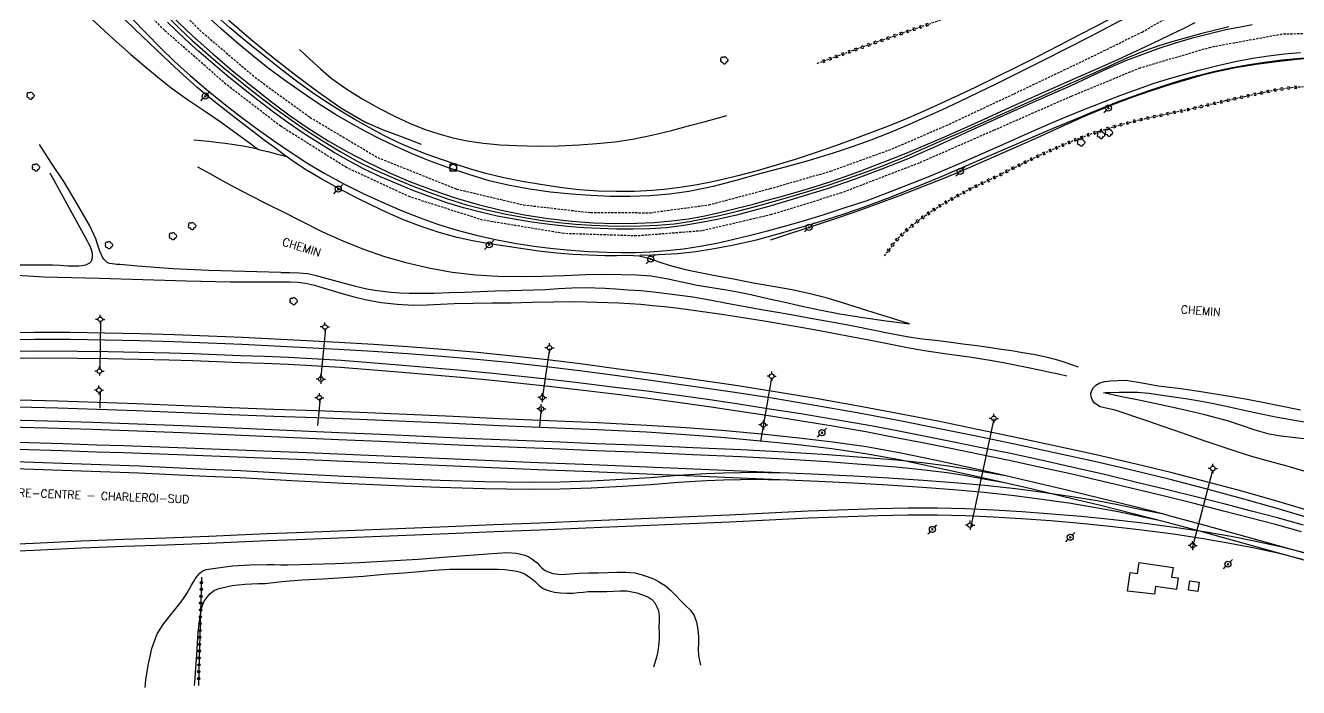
# Model space of a CAD drawing. Header units: millimetres. Extents: x 132999 to 134001, y 129000 to 130000.
# Drawn here: x 133142.1 to 133420.5, y 129295.1 to 129439.9 of the extents above; entities that cross this region are included whole.
import ezdxf

# ---------------------------------------------------------------- set-up
doc = ezdxf.new("R2010")
doc.units = ezdxf.units.MM
doc.linetypes.add('DASHED', pattern=[0.75, 0.5, -0.25])
doc.layers.get('0').update_dxf_attribs({"linetype": 'CONTINUOUS'})
for name, color, linetype in [('W0001', 6, 'DASHED'), ('W0008', 7, 'CONTINUOUS'), ('W0010', 4, 'CONTINUOUS'), ('W0071', 7, 'CONTINUOUS'), ('W0104', 1, 'CONTINUOUS'), ('W0211', 2, 'CONTINUOUS'), ('W0214', 2, 'CONTINUOUS'), ('W0220', 5, 'DASHED'), ('W0300', 7, 'CONTINUOUS'), ('W0323', 7, 'CONTINUOUS'), ('W0420', 7, 'CONTINUOUS'), ('W0473', 7, 'CONTINUOUS'), ('W0610', 7, 'CONTINUOUS'), ('W0611', 7, 'CONTINUOUS'), ('W0700', 7, 'CONTINUOUS'), ('W0989', 7, 'CONTINUOUS')]:
    doc.layers.add(name, color=color, linetype=linetype)
doc.styles.get("Standard").update_dxf_attribs({"font": 'romans.shx', "width": 0.85})

# ---------------------------------------------------------------- blocks, each defined once
blk = doc.blocks.new('T610')
for p, q in [((-0.500001, 0), (-1.000002, 0)), ((0, 0.500001), (0, 1.000002)), ((0.500001, 0), (1.000002, 0)), ((0, -0.500001), (0, -1.000002))]:
    blk.add_line(p, q)
blk.add_ellipse((0, 0), major_axis=(-0.353554, 0.353554), ratio=1, start_param=3.926990817, end_param=10.2101761242)
blk = doc.blocks.new('T300')
for p, q in [((-0.8, 0.51), (-0.86, 0.34)), ((-0.86, 0.34), (-0.86, 0.17)), ((-0.86, 0.17), (-0.74, 0.06)), ((-0.69, 0.63), (-0.8, 0.51)), ((-0.8, -0.06), (-0.74, 0.06)), ((-0.74, 0.06), (-0.69, 0.11)), ((-0.57, 0.69), (-0.69, 0.63)), ((-0.46, 0.69), (-0.57, 0.69)), ((-0.29, 0.63), (-0.46, 0.69)), ((-0.29, 0.63), (-0.17, 0.74)), ((-0.23, 0.57), (-0.29, 0.63)), ((-0.17, 0.74), (-0.06, 0.8)), ((-0.06, 0.8), (0.06, 0.8)), ((0.06, 0.8), (0.23, 0.74)), ((0.23, 0.74), (0.34, 0.63)), ((0.34, 0.63), (0.4, 0.51)), ((0.46, 0.46), (0.34, 0.46)), ((0.4, 0.51), (0.4, 0.46)), ((0.57, 0.4), (0.46, 0.46)), ((0.57, 0.4), (0.69, 0.29)), ((0.69, 0.29), (0.74, 0.17)), ((0.74, 0.06), (0.69, -0.17)), ((0.74, 0.17), (0.74, 0.06)), ((-0.8, -0.17), (-0.8, -0.06)), ((-0.8, -0.23), (-0.8, -0.17)), ((-0.74, -0.34), (-0.8, -0.23)), ((-0.69, -0.4), (-0.74, -0.34)), ((-0.51, -0.46), (-0.69, -0.4)), ((-0.4, -0.46), (-0.51, -0.46)), ((-0.4, -0.46), (-0.34, -0.46)), ((-0.34, -0.46), (-0.34, -0.4)), ((-0.34, -0.51), (-0.34, -0.46)), ((-0.29, -0.63), (-0.34, -0.51)), ((-0.17, -0.74), (-0.29, -0.63)), ((-0.06, -0.8), (-0.17, -0.74)), ((0.06, -0.8), (-0.06, -0.8)), ((0.17, -0.74), (0.06, -0.8)), ((0.23, -0.69), (0.17, -0.74)), ((0.29, -0.46), (0.23, -0.46)), ((0.29, -0.63), (0.23, -0.69)), ((0.46, -0.4), (0.29, -0.46)), ((0.34, -0.51), (0.29, -0.63)), ((0.34, -0.51), (0.34, -0.46)), ((0.57, -0.34), (0.46, -0.4)), ((0.63, -0.29), (0.57, -0.34)), ((0.69, -0.17), (0.63, -0.29))]:
    blk.add_line(p, q)
blk = doc.blocks.new('T473')
for p, q in [((-0.166667, 0.166667), (0.166667, -0.166667)), ((-0.166667, -0.166667), (0.166667, 0.166667)), ((0.500001, 0.500001), (1.000002, 1.000002)), ((-1.000002, -1.000002), (-0.500001, -0.500001))]:
    blk.add_line(p, q)
blk.add_ellipse((0, 0), major_axis=(0.471405, 0.471405), ratio=1, start_param=5.4977871438, end_param=11.780972451)
blk = doc.blocks.new('T420')
for p, q in [((0.75, 0.75), (-0.75, 0.75)), ((-0.75, 0.75), (-0.75, -0.75)), ((0.75, 0.75), (0.75, -0.75)), ((0.75, -0.75), (-0.75, -0.75))]:
    blk.add_line(p, q)
blk.add_ellipse((0, 0), major_axis=(-0.53, 0.53), ratio=1, start_param=3.926991, end_param=10.210176)
blk = doc.blocks.new('t323o')
at = {"color": 0, "linetype": 'Continuous'}
for radius in [0.25, 0.15]:
    blk.add_circle((0, 0), radius, dxfattribs=at)
blk = doc.blocks.new('t220o')
at = {"color": 0, "linetype": 'Continuous'}
for p, q in [((-0.25, 0.25), (0.25, 0.25)), ((-0.25, -0.25), (0.25, -0.25))]:
    blk.add_line(p, q, dxfattribs=at)

msp = doc.modelspace()

# ---------------------------------------------------------------- linework, layer by layer
at = {"layer": 'W0001'}
for points in [[(133149.44, 129470.88), (133168.9, 129449.9), (133180.83, 129438.32), (133192.31, 129428.54), (133204.34, 129419.78), (133219.14, 129410.99), (133236.37, 129404.1), (133251, 129400.64), (133265.7, 129398.95), (133278.73, 129398.93), (133291.57, 129400.65), (133304.94, 129404.19), (133318.17, 129408.01), (133331.63, 129412.88), (133344.14, 129418.3), (133358.28, 129424.93), (133373.15, 129432), (133386.26, 129438.42), (133399.41, 129445.91), (133412.27, 129455.38), (133421.73, 129465.52)], [(133435.68, 129438.39), (133416.85, 129437.93), (133401.22, 129435.07), (133385.8, 129430.55), (133370.75, 129424.34), (133353.95, 129416.98), (133337.53, 129409.79), (133320.55, 129403.26), (133305.23, 129398.5), (133290.02, 129394.95), (133275.74, 129393.84), (133259.85, 129394.37), (133242.09, 129397.31), (133226.23, 129402.36), (133212.29, 129408.81), (133197.94, 129417.82), (133185.97, 129427.02), (133172.5, 129438.84), (133162.16, 129449.6), (133145.06, 129465.81)]]:
    msp.add_lwpolyline(points, dxfattribs=at)
at = {"layer": 'W0008'}
for points in [[(133174.14, 129441.92), (133178.65, 129437.62), (133183, 129433.73), (133187.43, 129429.94), (133191.96, 129426.27), (133195.95, 129423.15), (133200.01, 129420.12), (133204.17, 129417.26), (133208.31, 129414.66), (133212.56, 129412.21), (133216.88, 129409.94), (133221.56, 129407.71), (133226.33, 129405.67), (133231.17, 129403.82), (133236.09, 129402.16), (133241.08, 129400.69), (133246.12, 129399.45), (133251.24, 129398.44), (133256.41, 129397.66), (133261.6, 129397.09), (133266.33, 129396.74), (133271.09, 129396.57), (133275.84, 129396.61), (133279.6, 129396.79), (133283.37, 129397.12), (133287.1, 129397.6), (133290.64, 129398.25), (133294.16, 129399.05), (133297.66, 129399.91), (133301, 129400.75), (133304.33, 129401.64), (133307.66, 129402.56), (133311.12, 129403.54), (133314.57, 129404.56), (133317.99, 129405.64), (133321.38, 129406.82), (133324.75, 129408.07), (133328.1, 129409.36), (133331.58, 129410.72), (133335.05, 129412.11), (133338.5, 129413.54), (133342.93, 129415.45), (133347.34, 129417.42), (133351.74, 129419.39), (133356.31, 129421.46), (133360.88, 129423.53), (133365.46, 129425.58), (133370.58, 129427.85), (133375.71, 129430.1), (133380.82, 129432.38), (133383.98, 129433.83), (133387.13, 129435.29), (133390.28, 129436.78), (133392.82, 129438), (133395.35, 129439.23), (133397.85, 129440.52)], [(133385.07, 129442.74), (133374.98, 129437.43), (133364.78, 129432.29), (133354.58, 129427.15), (133350.52, 129425.21), (133346.46, 129423.26), (133342.39, 129421.35), (133338.62, 129419.65), (133334.84, 129417.98), (133331.02, 129416.4), (133326.95, 129414.81), (133322.85, 129413.31), (133318.71, 129411.91), (133313.49, 129410.34), (133308.22, 129408.91), (133302.94, 129407.53), (133297.72, 129406.06), (133292.48, 129404.64), (133287.2, 129403.54), (133282.92, 129402.99), (133278.61, 129402.64), (133274.3, 129402.48), (133270.01, 129402.49), (133265.72, 129402.69), (133261.43, 129403.01), (133256.93, 129403.45), (133252.44, 129404.04), (133247.99, 129404.84), (133243.49, 129405.93), (133239.05, 129407.25), (133234.66, 129408.72), (133230.65, 129410.19), (133226.7, 129411.79), (133222.8, 129413.53), (133219.77, 129414.99), (133216.78, 129416.53), (133213.83, 129418.15), (133209.94, 129420.42), (133206.13, 129422.82), (133202.38, 129425.32), (133198.77, 129427.88), (133195.23, 129430.55), (133191.75, 129433.3), (133188.33, 129436.13), (133184.98, 129439.05), (133181.71, 129442.05)], [(133165.43, 129441.32), (133168.5, 129438.18), (133171.58, 129435.05), (133174.73, 129432.01), (133178.15, 129428.93), (133181.65, 129425.95), (133185.22, 129423.04), (133188.86, 129420.17), (133192.57, 129417.39), (133196.34, 129414.7), (133199.98, 129412.22), (133203.68, 129409.84), (133207.45, 129407.58), (133211.75, 129405.23), (133216.15, 129403.03), (133220.62, 129400.99), (133224.51, 129399.32), (133228.46, 129397.77), (133232.45, 129396.37), (133236.55, 129395.11), (133240.69, 129394.01), (133244.87, 129393.06), (133249.05, 129392.27), (133253.26, 129391.62), (133257.48, 129391.1), (133261.4, 129390.71), (133265.33, 129390.43), (133269.27, 129390.27), (133272.4, 129390.23), (133275.53, 129390.26), (133278.66, 129390.39), (133282.33, 129390.66), (133285.99, 129391.05), (133289.63, 129391.58), (133293.33, 129392.29), (133297.01, 129393.15), (133300.68, 129394.05), (133304.38, 129394.98), (133308.06, 129395.95), (133311.73, 129396.98), (133316.58, 129398.47), (133321.39, 129400.05), (133326.2, 129401.63), (133330.52, 129403.29), (133334.83, 129404.94), (133339.12, 129406.64), (133343.27, 129408.36), (133347.4, 129410.13), (133351.52, 129411.91), (133356.46, 129414.11), (133361.38, 129416.34), (133366.33, 129418.5), (133370.21, 129420.12), (133374.1, 129421.71), (133378.02, 129423.24), (133381.62, 129424.63), (133385.24, 129425.97), (133388.89, 129427.22), (133392.26, 129428.27), (133395.65, 129429.24), (133399.06, 129430.15), (133402.85, 129431.1), (133406.65, 129431.96), (133410.48, 129432.7), (133413.94, 129433.23), (133417.42, 129433.66), (133420.9, 129433.99)], [(133410.34, 129439.99), (133407.45, 129439.44), (133404.56, 129438.88), (133400.8, 129437.94), (133397.04, 129437), (133393.32, 129435.94), (133389.74, 129434.76), (133386.19, 129433.48), (133382.68, 129432.11), (133378.65, 129430.38), (133374.68, 129428.54), (133370.7, 129426.7), (133364.84, 129424.1), (133358.98, 129421.5), (133353.12, 129418.88), (133347.08, 129416.1), (133341.04, 129413.3), (133334.94, 129410.65), (133329.16, 129408.36), (133323.33, 129406.2), (133317.45, 129404.18), (133313.37, 129402.88), (133309.27, 129401.64), (133305.15, 129400.46), (133301.36, 129399.41), (133297.56, 129398.42), (133293.73, 129397.54), (133289.93, 129396.76), (133286.1, 129396.1), (133282.26, 129395.62), (133278.64, 129395.39), (133275, 129395.33), (133271.37, 129395.35), (133267.78, 129395.45), (133264.19, 129395.63), (133260.61, 129395.9), (133256.73, 129396.32), (133252.86, 129396.84), (133249.01, 129397.48), (133245.29, 129398.2), (133241.6, 129399.01), (133237.94, 129399.96), (133234.27, 129401.1), (133230.65, 129402.37), (133227.06, 129403.73), (133223.4, 129405.21), (133219.78, 129406.78), (133216.22, 129408.47), (133212.82, 129410.27), (133209.47, 129412.18), (133206.18, 129414.19), (133202.85, 129416.35), (133199.58, 129418.6), (133196.35, 129420.92), (133192.91, 129423.54), (133189.53, 129426.24), (133186.15, 129428.94), (133183.11, 129431.56), (133180.07, 129434.18), (133177.08, 129436.85), (133173.21, 129440.58)]]:
    msp.add_lwpolyline(points, dxfattribs=at)
at = {"layer": 'W0010'}
for points in [[(133172.92, 129442.12), (133175.71, 129439.3), (133178.57, 129436.56), (133180.88, 129434.51), (133183.23, 129432.51), (133185.61, 129430.54), (133188.27, 129428.33), (133190.95, 129426.16), (133193.67, 129424.03), (133196.92, 129421.59), (133200.23, 129419.21), (133203.59, 129416.91), (133207.22, 129414.55), (133210.91, 129412.29), (133214.69, 129410.18), (133218.49, 129408.31), (133222.36, 129406.59), (133226.29, 129404.98), (133230.34, 129403.41), (133234.44, 129401.96), (133238.59, 129400.68), (133242.9, 129399.55), (133247.27, 129398.59), (133251.65, 129397.79), (133255.21, 129397.24), (133258.78, 129396.8), (133262.36, 129396.45), (133265.89, 129396.19), (133269.43, 129396.03), (133272.96, 129395.98), (133276.65, 129396.02), (133280.33, 129396.18), (133283.99, 129396.51), (133287.31, 129397), (133290.6, 129397.63), (133293.88, 129398.33), (133297.83, 129399.26), (133301.76, 129400.3), (133305.67, 129401.38), (133309.75, 129402.54), (133313.82, 129403.76), (133317.87, 129405.05), (133321.86, 129406.38), (133325.83, 129407.77), (133329.77, 129409.24), (133334.27, 129411.07), (133338.72, 129413.02), (133343.17, 129414.99), (133348.24, 129417.22), (133353.29, 129419.48), (133358.35, 129421.74)], [(133380.13, 129441.74), (133376.3, 129439.73), (133372.47, 129437.73), (133367.99, 129435.41), (133363.5, 129433.11), (133358.99, 129430.84), (133354.4, 129428.55), (133349.78, 129426.31), (133345.14, 129424.11), (133341.46, 129422.41), (133337.77, 129420.75), (133334.05, 129419.15), (133330.6, 129417.76), (133327.12, 129416.43), (133323.62, 129415.13), (133319.24, 129413.54), (133314.83, 129412.01), (133310.39, 129410.56), (133306.25, 129409.29), (133302.08, 129408.09), (133297.88, 129407), (133294.93, 129406.29), (133291.96, 129405.63), (133288.98, 129405.05), (133285.73, 129404.53), (133282.47, 129404.1), (133279.2, 129403.78), (133275.26, 129403.57), (133271.31, 129403.53), (133267.37, 129403.64), (133263.15, 129403.95), (133258.94, 129404.44), (133254.75, 129405.06), (133250.74, 129405.75), (133246.76, 129406.55), (133242.8, 129407.5), (133239.54, 129408.41), (133236.31, 129409.43), (133233.1, 129410.53), (133229.95, 129411.68), (133226.82, 129412.9), (133223.75, 129414.23), (133220.5, 129415.82), (133217.3, 129417.53), (133214.16, 129419.32), (133211.1, 129421.15), (133208.09, 129423.04), (133205.13, 129425.01), (133201.7, 129427.46), (133198.35, 129430.01), (133195.03, 129432.62), (133192.27, 129434.82), (133189.53, 129437.07), (133186.83, 129439.36), (133184.18, 129441.71)], [(133405.27, 129439.58), (133402.32, 129438.84), (133399.36, 129438.1), (133396.42, 129437.31), (133393.27, 129436.41), (133390.14, 129435.46), (133387.05, 129434.41), (133383.12, 129432.81), (133379.26, 129431.03), (133375.4, 129429.26), (133371.96, 129427.74), (133368.52, 129426.22), (133365.09, 129424.71), (133358.35, 129421.74)], [(133276.43, 129389.65), (133279.19, 129389.74), (133281.95, 129389.84), (133284.71, 129390.01), (133288.7, 129390.47), (133292.68, 129391.1), (133296.64, 129391.84), (133301.96, 129393.03), (133307.23, 129394.44), (133312.47, 129395.96), (133316.8, 129397.29), (133321.11, 129398.69), (133325.39, 129400.17), (133330.8, 129402.18), (133336.17, 129404.31), (133341.52, 129406.5), (133346.76, 129408.72), (133351.97, 129411), (133357.18, 129413.27), (133361.95, 129415.3), (133366.72, 129417.32), (133371.5, 129419.32), (133374.75, 129420.68), (133378.01, 129422.02), (133381.28, 129423.31), (133384.53, 129424.5), (133387.79, 129425.64), (133391.07, 129426.72), (133394.75, 129427.87), (133398.45, 129428.95), (133402.18, 129429.89), (133405.94, 129430.68), (133409.72, 129431.34), (133413.52, 129431.9), (133416.8, 129432.32), (133420.09, 129432.67), (133423.39, 129432.92)]]:
    msp.add_lwpolyline(points, dxfattribs=at)
at = {"layer": 'W0071'}
for points in [[(133198, 129385.85), (133190.1, 129386.06), (133182.21, 129386.27), (133174.32, 129386.65), (133170.46, 129386.94), (133166.6, 129387.27), (133162.74, 129387.6), (133162.37, 129387.61), (133162, 129387.62), (133161.64, 129387.65), (133161.07, 129387.72), (133160.5, 129387.83), (133160, 129388.05), (133159.62, 129388.38), (133159.3, 129388.8), (133159, 129389.24), (133158.39, 129390.48), (133157.98, 129391.84), (133157.53, 129393.18), (133156.17, 129396.05), (133154.62, 129398.84), (133153.02, 129401.6), (133150.5, 129405.73), (133147.85, 129409.79), (133145.2, 129413.84)], [(133147.43, 129407.64), (133155.64, 129392.78), (133155.93, 129392.22), (133156.23, 129391.65), (133156.46, 129391.07), (133156.63, 129390.45), (133156.73, 129389.81), (133156.72, 129389.17), (133156.67, 129388.82), (133156.59, 129388.46), (133156.45, 129388.16), (133156.13, 129387.87), (133155.69, 129387.66), (133155.25, 129387.49), (133154.53, 129387.32), (133153.78, 129387.27), (133153.02, 129387.24), (133151.37, 129387.24), (133149.71, 129387.36), (133148.06, 129387.48), (133142.44, 129387.49), (133136.82, 129387.49)], [(133140.22, 129385.25), (133146.21, 129384.94), (133152.22, 129384.78), (133158.22, 129384.63), (133167.78, 129384.3), (133177.33, 129384), (133186.89, 129383.83), (133190.71, 129383.82), (133194.54, 129383.83), (133198.36, 129383.84)], [(133198, 129385.85), (133199.96, 129385.82), (133201.93, 129385.79), (133203.87, 129385.62), (133205.72, 129385.23), (133207.55, 129384.71), (133209.39, 129384.2), (133211.83, 129383.53), (133214.27, 129382.86), (133216.74, 129382.3), (133218.49, 129382.01), (133220.25, 129381.77), (133222.02, 129381.58), (133224.03, 129381.44), (133226.05, 129381.35), (133228.08, 129381.31), (133231.45, 129381.33), (133234.83, 129381.45), (133238.21, 129381.58), (133241.51, 129381.69), (133244.82, 129381.81), (133248.12, 129381.93), (133250.68, 129382.01), (133253.25, 129382.09), (133255.81, 129382.17), (133258.71, 129382.33), (133261.61, 129382.49), (133264.5, 129382.56), (133266.7, 129382.51), (133268.91, 129382.4), (133271.11, 129382.27), (133273.9, 129382.09), (133276.69, 129381.88), (133279.48, 129381.62), (133282.34, 129381.29), (133285.19, 129380.92), (133288.04, 129380.51), (133291.75, 129379.88), (133295.45, 129379.17), (133299.15, 129378.48), (133302.62, 129377.87), (133306.1, 129377.28), (133309.57, 129376.67), (133314.21, 129375.83), (133318.84, 129374.98), (133323.47, 129374.1), (133327.41, 129373.29), (133331.34, 129372.48), (133335.29, 129371.76), (133338.2, 129371.37), (133341.11, 129371.03), (133344.02, 129370.68), (133347.08, 129370.28), (133350.13, 129369.88), (133353.18, 129369.45), (133355.49, 129369.12), (133357.8, 129368.77), (133360.1, 129368.39), (133362.51, 129367.96), (133364.92, 129367.49), (133367.29, 129366.91), (133368.98, 129366.38), (133370.65, 129365.79), (133372.32, 129365.2)], [(133198.36, 129383.84), (133200.02, 129383.78), (133201.68, 129383.72), (133203.33, 129383.55), (133205.3, 129383.1), (133207.25, 129382.49), (133209.2, 129381.88), (133211.58, 129381.19), (133213.97, 129380.51), (133216.37, 129379.93), (133219.87, 129379.32), (133223.41, 129378.92), (133226.95, 129378.72), (133229.93, 129378.76), (133232.91, 129378.95), (133235.89, 129379.1), (133240.02, 129379.17), (133244.16, 129379.2), (133248.3, 129379.23), (133252.94, 129379.33), (133257.58, 129379.45), (133262.21, 129379.48), (133267.03, 129379.39), (133271.85, 129379.21), (133276.66, 129378.9), (133279.24, 129378.66), (133281.82, 129378.39), (133284.39, 129378.1), (133289.13, 129377.49), (133293.86, 129376.8), (133298.58, 129376.07), (133303.66, 129375.27), (133308.74, 129374.42), (133313.8, 129373.54), (133318.43, 129372.69), (133323.05, 129371.82), (133327.67, 129370.93), (133331.34, 129370.2), (133335.01, 129369.47), (133338.69, 129368.79), (133343.61, 129368.04), (133348.55, 129367.38), (133353.46, 129366.63), (133357.06, 129365.95), (133360.66, 129365.22), (133364.24, 129364.47), (133366.11, 129364.07), (133367.98, 129363.67), (133369.85, 129363.27)]]:
    msp.add_lwpolyline(points, dxfattribs=at)
at = {"layer": 'W0104'}
for points in [[(133388.97, 129315.5), (133383.06, 129316.15), (133383.65, 129320.24), (133385.28, 129320.06), (133385.62, 129322.41), (133393.04, 129321.34), (133392.74, 129319.27), (133394.18, 129319.06), (133393.82, 129316.55), (133389.22, 129317.22)], [(133396.43, 129316.39), (133396.72, 129318.44), (133398.75, 129318.15), (133398.46, 129316.1), (133396.43, 129316.39)]]:
    msp.add_lwpolyline(points, close=True, dxfattribs=at)
at = {"layer": 'W0211'}
for points in [[(133163.99, 129464.52), (133167.34, 129460.72), (133170.7, 129456.91), (133174.14, 129453.17), (133178.24, 129448.98), (133182.45, 129444.88), (133186.76, 129440.9), (133191.46, 129436.8), (133196.28, 129432.83), (133201.22, 129429.02), (133206.1, 129425.37), (133211.09, 129421.88), (133216.32, 129418.83), (133220.35, 129417.04), (133224.5, 129415.48), (133228.65, 129413.93)], [(133138.18, 129459.4), (133138.18, 129459.4), (133142.72, 129454.01), (133144.78, 129451.99), (133147.74, 129449.24), (133150.77, 129446.56), (133153.8, 129443.88), (133157.55, 129440.43), (133161.29, 129436.97), (133165.1, 129433.58), (133168.02, 129431.09), (133170.98, 129428.63), (133174, 129426.26), (133177.59, 129423.69), (133181.27, 129421.22), (133184.92, 129418.71), (133187.64, 129416.75), (133190.35, 129414.76), (133193.06, 129412.77)], [(133424.5, 129432.76), (133420.12, 129432.43), (133415.77, 129431.95), (133411.24, 129431.34), (133406.73, 129430.58), (133402.26, 129429.64), (133399, 129428.82), (133395.77, 129427.91), (133392.56, 129426.94), (133388.28, 129425.57), (133384.02, 129424.1), (133379.81, 129422.53), (133374.5, 129420.34), (133369.25, 129417.98), (133364.01, 129415.62), (133358.71, 129413.26), (133353.41, 129410.89), (133348.08, 129408.58), (133343.08, 129406.5), (133338.05, 129404.48), (133333, 129402.52), (133328.26, 129400.77), (133323.49, 129399.07), (133318.7, 129397.41), (133314.16, 129395.9), (133309.6, 129394.42), (133305.04, 129392.94)], [(133193.06, 129412.77), (133194.11, 129412.52), (133195.15, 129412.28), (133196.2, 129412.03), (133197.21, 129411.76), (133198.21, 129411.49), (133199.22, 129411.21)], [(133179.75, 129408.98), (133182.44, 129407.49), (133185.13, 129405.99), (133187.83, 129404.53), (133191.36, 129402.69), (133194.92, 129400.89), (133198.48, 129399.12), (133202.79, 129396.92), (133207.11, 129394.76), (133211.5, 129392.77), (133216.02, 129390.98), (133220.62, 129389.38), (133225.28, 129388.01), (133230.32, 129386.85), (133235.43, 129385.96), (133240.57, 129385.34), (133245.43, 129385.05), (133250.32, 129385.01), (133255.2, 129385.05), (133259.93, 129385.18), (133264.67, 129385.38), (133269.4, 129385.46), (133272.56, 129385.44), (133275.73, 129385.37), (133278.88, 129385.13), (133282.27, 129384.57), (133285.64, 129383.81), (133289.01, 129383.09), (133292.2, 129382.54), (133295.4, 129382.03), (133298.58, 129381.47), (133301.68, 129380.82), (133304.77, 129380.12), (133307.86, 129379.43), (133311.97, 129378.52), (133316.09, 129377.62), (133320.22, 129376.81), (133325.27, 129376), (133330.33, 129375.3), (133335.4, 129374.61)], [(133421.7, 129349.51), (133419.15, 129349.77), (133416.6, 129350.07), (133414.07, 129350.51), (133411.02, 129351.37), (133408, 129352.43), (133404.97, 129353.44), (133400.03, 129354.74), (133395.03, 129355.87), (133390.03, 129356.96), (133385.96, 129357.85), (133381.88, 129358.7), (133377.81, 129359.55), (133378.28, 129359.58), (133378.76, 129359.6), (133379.23, 129359.62), (133381.26, 129359.7), (133383.28, 129359.72), (133385.3, 129359.67), (133387.78, 129359.46), (133390.26, 129359.12), (133392.72, 129358.75), (133395.78, 129358.29), (133398.83, 129357.77), (133401.87, 129357.21), (133405.7, 129356.4), (133409.53, 129355.52), (133413.37, 129354.7), (133415.45, 129354.29), (133417.54, 129353.9), (133419.63, 129353.53), (133422.21, 129353.13)], [(133194.55, 129317.85), (133195.76, 129317.99), (133196.97, 129318.14), (133198.18, 129318.27), (133202.66, 129318.63), (133207.16, 129318.87), (133211.65, 129319.13), (133216.07, 129319.48), (133220.48, 129319.86), (133224.89, 129320.22), (133228.2, 129320.51), (133231.52, 129320.79), (133234.83, 129320.98), (133237.41, 129321.02), (133239.99, 129321.02), (133242.57, 129320.98), (133244.01, 129320.98), (133245.45, 129320.97), (133246.89, 129320.89), (133248.06, 129320.79), (133249.23, 129320.65), (133250.35, 129320.36), (133251.22, 129319.96), (133252.05, 129319.45), (133252.85, 129318.9), (133253.63, 129318.21), (133254.37, 129317.47), (133255.18, 129316.85), (133256.01, 129316.47), (133256.9, 129316.18), (133257.8, 129315.97), (133259.14, 129315.78), (133260.5, 129315.74), (133261.87, 129315.77), (133262.96, 129315.85), (133264.05, 129315.98), (133265.15, 129316.08), (133266.5, 129316.1), (133267.86, 129316.09), (133269.22, 129316.08), (133270.7, 129316.17), (133272.18, 129316.27), (133273.64, 129316.22), (133274.72, 129316.05), (133275.79, 129315.8), (133276.82, 129315.47), (133277.63, 129315.17), (133278.42, 129314.81), (133279.11, 129314.34), (133279.71, 129313.62), (133280.17, 129312.75), (133280.51, 129311.85), (133280.69, 129310.72), (133280.68, 129309.53), (133280.64, 129308.34), (133280.67, 129306.96), (133280.66, 129305.59), (133280.57, 129304.23), (133280.36, 129302.98), (133280.08, 129301.74), (133279.75, 129300.52), (133279.48, 129299.57)], [(133179.12, 129295.54), (133179.17, 129296.25), (133179.61, 129302.27), (133179.74, 129304.74), (133179.86, 129307.21), (133180.16, 129309.65), (133180.39, 129311.16), (133180.68, 129312.65), (133181.23, 129314.01), (133181.83, 129314.87), (133182.55, 129315.66), (133183.37, 129316.29), (133184.2, 129316.67), (133185.1, 129316.93), (133186.01, 129317.15), (133187.35, 129317.41), (133188.71, 129317.59), (133190.07, 129317.71), (133191.56, 129317.79), (133193.06, 129317.82), (133194.55, 129317.85)]]:
    msp.add_lwpolyline(points, dxfattribs=at)
at = {"layer": 'W0214'}
for points in [[(133288.2, 129386.04), (133286.53, 129386.45), (133284.85, 129386.85), (133283.19, 129387.28), (133280.91, 129388.03), (133278.65, 129388.83), (133276.35, 129389.41), (133273.86, 129389.59), (133271.34, 129389.52), (133268.81, 129389.49), (133265.32, 129389.62), (133261.82, 129389.82), (133258.33, 129390.1), (133254.39, 129390.54), (133250.45, 129391.1), (133246.52, 129391.71), (133243.18, 129392.22), (133239.85, 129392.78), (133236.55, 129393.48), (133232.57, 129394.59), (133228.64, 129395.91), (133224.78, 129397.39), (133221.27, 129398.91), (133217.81, 129400.56), (133214.38, 129402.28), (133210.64, 129404.21), (133206.94, 129406.23), (133203.34, 129408.4), (133201.04, 129409.93), (133199.22, 129411.21), (133198.79, 129411.52), (133196.56, 129413.15), (133194.63, 129414.58), (133192.73, 129416.03), (133190.82, 129417.49), (133187.05, 129420.4), (133183.29, 129423.34), (133179.63, 129426.37), (133176.63, 129429.05), (133173.69, 129431.8), (133170.77, 129434.57), (133166.13, 129438.98), (133161.55, 129443.45)], [(133202.03, 129434.61), (133204.32, 129432.49), (133206.61, 129430.36), (133209, 129428.36), (133212.38, 129425.95), (133215.93, 129423.77), (133219.57, 129421.74), (133222.81, 129420.05), (133226.12, 129418.48), (133229.5, 129417.13), (133232.52, 129416.15), (133235.59, 129415.32), (133238.68, 129414.66), (133242.29, 129414.13), (133245.93, 129413.8), (133249.58, 129413.6), (133254.11, 129413.49), (133258.66, 129413.57), (133263.2, 129413.79), (133267.09, 129414.06), (133270.97, 129414.44), (133274.83, 129414.98), (133279.11, 129415.85), (133283.35, 129416.93), (133287.58, 129418.05), (133290.22, 129418.75), (133292.86, 129419.47), (133295.5, 129420.19)], [(133193.06, 129412.77), (133191.94, 129413.01), (133190.82, 129413.26), (133189.7, 129413.48), (133187.76, 129413.8), (133185.8, 129414.05), (133183.84, 129414.28), (133182.22, 129414.47), (133180.59, 129414.63), (133178.97, 129414.8)], [(133335.4, 129374.61), (133331.45, 129375.87), (133327.5, 129377.13), (133323.54, 129378.36), (133320.36, 129379.33), (133317.17, 129380.28), (133313.96, 129381.14), (133309.75, 129382.04), (133305.51, 129382.78), (133301.28, 129383.52), (133296.92, 129384.36), (133292.56, 129385.2), (133288.2, 129386.04)], [(133422.47, 129342.17), (133420.21, 129342.83), (133417.96, 129343.51), (133414.24, 129344.52), (133410.52, 129345.57), (133406.83, 129346.68), (133403.32, 129347.85), (133399.83, 129349.07), (133396.35, 129350.29), (133393.4, 129351.3), (133390.46, 129352.31), (133387.51, 129353.32), (133385.14, 129354.12), (133382.77, 129354.92), (133380.4, 129355.73), (133378.74, 129356.1), (133377.08, 129356.48), (133375.85, 129357.3), (133375.46, 129357.93), (133375.16, 129358.66), (133375.07, 129359.38), (133375.27, 129360.05), (133375.67, 129360.7), (133376.16, 129361.24), (133377.06, 129361.75), (133378.16, 129362.01), (133379.27, 129362.19), (133382.73, 129362.31), (133386.26, 129361.72), (133389.79, 129361.09), (133394.71, 129360.46), (133399.63, 129359.77), (133404.52, 129358.99), (133408.43, 129358.3), (133412.32, 129357.55), (133416.22, 129356.79), (133420.92, 129355.8)], [(133199.5, 129321.94), (133204.69, 129322.09), (133209.87, 129322.24), (133215.06, 129322.44), (133221.51, 129322.78), (133227.97, 129323.2), (133234.42, 129323.65), (133237.32, 129323.88), (133240.21, 129324.12), (133243.12, 129324.31), (133245.26, 129324.5), (133247.41, 129324.66), (133249.52, 129324.5), (133250.43, 129324.29), (133251.33, 129324.03), (133252.18, 129323.66), (133252.83, 129323.28), (133253.44, 129322.83), (133254.02, 129322.35), (133254.55, 129321.82), (133255.06, 129321.25), (133255.62, 129320.78), (133256.2, 129320.48), (133256.82, 129320.25), (133257.44, 129320.06), (133259.32, 129319.83), (133261.26, 129319.96), (133263.2, 129320.1), (133265.28, 129320.15), (133267.36, 129320.22), (133269.43, 129320.26), (133271.41, 129320.31), (133273.39, 129320.34), (133275.33, 129320.15), (133276.72, 129319.83), (133278.09, 129319.4), (133279.42, 129318.86), (133280.3, 129318.43), (133281.16, 129317.96), (133281.98, 129317.43), (133283.2, 129316.42), (133284.32, 129315.26), (133285.41, 129314.09), (133286.48, 129313.07), (133287.54, 129312.04), (133288.36, 129310.89), (133288.88, 129309.43), (133289.13, 129307.83), (133289.28, 129306.22), (133289.3, 129304.85), (133289.25, 129303.47), (133289.29, 129302.1), (133289.48, 129300.98), (133289.72, 129299.98)], [(133168.33, 129295.1), (133168.48, 129296.87), (133169.02, 129300.27), (133169.73, 129303.65), (133170.9, 129306.82), (133172.38, 129309.13), (133174.17, 129311.29), (133175.9, 129313.5), (133176.66, 129314.59), (133177.4, 129315.69), (133178.1, 129316.81), (133178.47, 129317.51), (133178.84, 129318.23), (133179.25, 129318.9), (133179.71, 129319.51), (133180.22, 129320.09), (133180.79, 129320.55), (133181.67, 129320.9), (133182.66, 129321.05), (133183.65, 129321.19), (133187.41, 129321.7), (133191.21, 129321.92), (133195.01, 129321.99), (133196.51, 129321.99), (133198, 129321.96), (133199.5, 129321.94)]]:
    msp.add_lwpolyline(points, dxfattribs=at)
at = {"layer": 'W0220'}
for points in [[(133379.15, 129453.54), (133376.05, 129452.4), (133372.94, 129451.26), (133369.83, 129450.14), (133362.79, 129447.75), (133355.7, 129445.46), (133348.63, 129443.15), (133341.43, 129440.74), (133334.25, 129438.3), (133327.08, 129435.81), (133323.11, 129434.39), (133319.15, 129432.95), (133315.19, 129431.51)], [(133329.97, 129389.47), (133330.94, 129390.78), (133331.92, 129392.09), (133332.96, 129393.34), (133334.77, 129395.11), (133336.73, 129396.74), (133338.77, 129398.27), (133341.23, 129399.94), (133343.79, 129401.48), (133346.39, 129402.93), (133349, 129404.27), (133351.66, 129405.54), (133354.32, 129406.8), (133357.74, 129408.5), (133361.16, 129410.2), (133364.61, 129411.83), (133368.01, 129413.34), (133371.44, 129414.79), (133374.91, 129416.11), (133378.1, 129417.15), (133381.32, 129418.09), (133384.57, 129418.96), (133388.49, 129419.88), (133392.44, 129420.69), (133396.39, 129421.52), (133400.46, 129422.47), (133404.53, 129423.43), (133408.61, 129424.33), (133412.03, 129425.08), (133415.46, 129425.8), (133418.91, 129426.31), (133421.55, 129426.51)]]:
    msp.add_lwpolyline(points, dxfattribs=at)
at = {"layer": 'W0323'}
msp.add_lwpolyline([(133180.64, 129319.22), (133180.16, 129303.97), (133179.96, 129295.57)], dxfattribs=at)
at = {"layer": 'W0611'}
for points in [[(133158.52, 129375.16), (133158.4, 129364.69)], [(133206.73, 129362.29), (133207.83, 129373.62)], [(133255.15, 129358.21), (133256.75, 129369.24)], [(133302.94, 129348.88), (133305.32, 129362.85)], [(133158.48, 129359.72), (133158.36, 129356.16)], [(133206.6, 129358.35), (133205.99, 129352.4)], [(133254.86, 129356.23), (133254.49, 129352.03)], [(133353.83, 129353.88), (133348.8, 129330.35)], [(133397.32, 129325.64), (133401.74, 129342.6)]]:
    msp.add_lwpolyline(points, dxfattribs=at)
at = {"layer": 'W0700'}
for points in [[(133189.58, 129371.63), (133182.12, 129371.93), (133174.65, 129372.23), (133167.19, 129372.47), (133159.51, 129372.62), (133151.82, 129372.71), (133144.14, 129372.73), (133136.79, 129372.69)], [(133189.51, 129370.1), (133182.06, 129370.4), (133174.59, 129370.7), (133167.15, 129370.94), (133159.49, 129371.09), (133151.81, 129371.18), (133144.14, 129371.2), (133136.8, 129371.16)], [(133423.63, 129331.94), (133415.81, 129334.25), (133407.99, 129336.47), (133400.23, 129338.55), (133392.44, 129340.56), (133384.64, 129342.47), (133375.9, 129344.5), (133367.14, 129346.42), (133358.36, 129348.29), (133350.01, 129350.05), (133341.65, 129351.76), (133333.29, 129353.4), (133324, 129355.14), (133314.69, 129356.79), (133305.37, 129358.35), (133296.72, 129359.69), (133288.04, 129360.94), (133279.36, 129362.16), (133271.59, 129363.23), (133263.83, 129364.27), (133256.06, 129365.22), (133248.44, 129366.07), (133240.82, 129366.84), (133233.19, 129367.51), (133225.66, 129368.08), (133218.12, 129368.56), (133210.57, 129369), (133203.55, 129369.39), (133196.53, 129369.75), (133189.5, 129370.1)], [(133424.06, 129333.4), (133416.24, 129335.72), (133408.39, 129337.94), (133400.62, 129340.03), (133392.82, 129342.04), (133384.99, 129343.96), (133376.24, 129345.99), (133367.46, 129347.91), (133358.67, 129349.79), (133350.32, 129351.55), (133341.96, 129353.26), (133333.58, 129354.9), (133324.27, 129356.64), (133314.95, 129358.3), (133305.61, 129359.86), (133296.94, 129361.2), (133288.26, 129362.46), (133279.57, 129363.67), (133271.8, 129364.75), (133264.02, 129365.79), (133256.24, 129366.74), (133248.61, 129367.59), (133240.96, 129368.36), (133233.32, 129369.04), (133225.77, 129369.6), (133218.21, 129370.09), (133210.65, 129370.53), (133203.63, 129370.92), (133196.61, 129371.27), (133189.58, 129371.63)], [(133189.2, 129367.66), (133184, 129367.86), (133178.81, 129368.06), (133173.61, 129368.23), (133166.92, 129368.39), (133160.22, 129368.51), (133153.53, 129368.58), (133145.12, 129368.62), (133136.71, 129368.59), (133128.3, 129368.5), (133121.33, 129368.37), (133114.35, 129368.2), (133107.38, 129367.99), (133100.09, 129367.72), (133092.8, 129367.4), (133085.52, 129367.03), (133075.91, 129366.45), (133066.31, 129365.78), (133056.71, 129365.01), (133048.36, 129364.26), (133040.02, 129363.43), (133031.68, 129362.54), (133020.69, 129361.26), (133015, 129360.53)], [(133189.14, 129366.13), (133183.94, 129366.33), (133178.76, 129366.53), (133173.57, 129366.7), (133166.89, 129366.86), (133160.2, 129366.98), (133153.52, 129367.05), (133145.12, 129367.09), (133136.72, 129367.06), (133128.32, 129366.97), (133121.36, 129366.84), (133114.39, 129366.67), (133107.43, 129366.46), (133100.15, 129366.19), (133092.87, 129365.87), (133085.6, 129365.5), (133076.01, 129364.92), (133066.42, 129364.25), (133056.84, 129363.49), (133048.5, 129362.74), (133040.18, 129361.91), (133031.85, 129361.02), (133020.88, 129359.74), (133015, 129358.99)], [(133421.56, 129330.64), (133415.87, 129332.2), (133410.17, 129333.7), (133404.46, 129335.18), (133398.02, 129336.81), (133391.57, 129338.4), (133385.11, 129339.97), (133378.03, 129341.65), (133370.94, 129343.29), (133363.84, 129344.88), (133357.49, 129346.24), (133351.13, 129347.55), (133344.77, 129348.84), (133338.57, 129350.09), (133332.36, 129351.32), (133326.14, 129352.48), (133318.9, 129353.74), (133311.64, 129354.92), (133304.37, 129356.06), (133298.07, 129357.04), (133291.77, 129357.99), (133285.47, 129358.9), (133277.98, 129359.89), (133270.48, 129360.81), (133262.98, 129361.7), (133256.76, 129362.43), (133250.53, 129363.13), (133244.3, 129363.79), (133237.47, 129364.44), (133230.63, 129365.04), (133223.79, 129365.6), (133217.47, 129366.11), (133211.14, 129366.59), (133204.82, 129367), (133199.61, 129367.25), (133194.41, 129367.46), (133189.2, 129367.66)], [(133421.14, 129329.17), (133415.47, 129330.72), (133409.78, 129332.22), (133404.08, 129333.7), (133397.65, 129335.33), (133391.2, 129336.92), (133384.75, 129338.48), (133377.68, 129340.16), (133370.6, 129341.8), (133363.51, 129343.38), (133357.18, 129344.74), (133350.83, 129346.05), (133344.47, 129347.34), (133338.27, 129348.59), (133332.07, 129349.81), (133325.87, 129350.98), (133318.64, 129352.23), (133311.39, 129353.4), (133304.13, 129354.55), (133297.84, 129355.53), (133291.55, 129356.48), (133285.26, 129357.38), (133277.79, 129358.37), (133270.3, 129359.29), (133262.8, 129360.18), (133256.58, 129360.91), (133250.36, 129361.61), (133244.14, 129362.27), (133237.33, 129362.92), (133230.5, 129363.51), (133223.66, 129364.08), (133217.35, 129364.59), (133211.04, 129365.06), (133204.73, 129365.47), (133199.55, 129365.72), (133194.35, 129365.93), (133189.14, 129366.13)], [(133187.09, 129356.29), (133180.22, 129356.58), (133173.35, 129356.86), (133166.48, 129357.13), (133157.87, 129357.43), (133149.27, 129357.69), (133140.66, 129357.91), (133131.98, 129358.08), (133123.29, 129358.21), (133114.61, 129358.26), (133105.15, 129358.23), (133095.69, 129358.11), (133086.23, 129357.9), (133078.03, 129357.64), (133069.84, 129357.31), (133061.65, 129356.9), (133053.55, 129356.43), (133045.46, 129355.88), (133037.38, 129355.22), (133031.31, 129354.65), (133025.25, 129354.03), (133019.2, 129353.34), (133015, 129352.82)], [(133187.02, 129354.76), (133180.16, 129355.05), (133173.29, 129355.33), (133166.42, 129355.6), (133157.82, 129355.9), (133149.23, 129356.16), (133140.63, 129356.38), (133131.95, 129356.55), (133123.27, 129356.68), (133114.61, 129356.73), (133105.16, 129356.7), (133095.72, 129356.58), (133086.27, 129356.37), (133078.09, 129356.11), (133069.91, 129355.78), (133061.73, 129355.37), (133053.65, 129354.9), (133045.57, 129354.35), (133037.51, 129353.7), (133031.46, 129353.13), (133025.41, 129352.51), (133019.38, 129351.82), (133015, 129351.28)], [(133422.12, 129324.43), (133415.01, 129326.4), (133407.4, 129328.52), (133399.79, 129330.63), (133392.16, 129332.68), (133391.01, 129332.98), (133384.73, 129334.59), (133377.29, 129336.44), (133369.83, 129338.25), (133362.7, 129339.95), (133356.51, 129341.38), (133355.56, 129341.6), (133348.41, 129343.19), (133340.97, 129344.82), (133333.51, 129346.37), (133326.02, 129347.73), (133318.64, 129348.79), (133311.23, 129349.66), (133303.81, 129350.44), (133295.21, 129351.22), (133286.61, 129351.87), (133278, 129352.43), (133267.28, 129353.01), (133256.56, 129353.45), (133245.84, 129353.89), (133235.63, 129354.34), (133225.42, 129354.78), (133215.2, 129355.21), (133205.83, 129355.58), (133196.46, 129355.93), (133187.09, 129356.29)], [(133176.46, 129352.3), (133166.63, 129352.66), (133156.8, 129353.02), (133146.97, 129353.33), (133138.35, 129353.56), (133129.73, 129353.75), (133121.11, 129353.86), (133113.36, 129353.89), (133105.61, 129353.86), (133097.86, 129353.77), (133090.67, 129353.64), (133083.48, 129353.46), (133076.3, 129353.22), (133066.71, 129352.79), (133057.13, 129352.25), (133047.56, 129351.61), (133039.71, 129351.02), (133031.86, 129350.36), (133024.03, 129349.59), (133017.82, 129348.91), (133015, 129348.57)], [(133421.71, 129322.96), (133414.6, 129324.92), (133406.99, 129327.04), (133399.38, 129329.15), (133391.77, 129331.2), (133384.36, 129333.11), (133376.92, 129334.96), (133369.48, 129336.76), (133362.35, 129338.46), (133355.22, 129340.11), (133348.08, 129341.7), (133340.65, 129343.32), (133333.22, 129344.87), (133325.78, 129346.22), (133318.44, 129347.27), (133311.06, 129348.14), (133303.66, 129348.91), (133295.09, 129349.7), (133286.5, 129350.34), (133277.91, 129350.91), (133267.21, 129351.48), (133256.5, 129351.92), (133245.78, 129352.36), (133235.56, 129352.81), (133225.35, 129353.25), (133215.14, 129353.68), (133205.77, 129354.05), (133196.4, 129354.4), (133187.03, 129354.76)], [(133176.4, 129350.77), (133166.61, 129351.13), (133156.75, 129351.49), (133146.93, 129351.8), (133138.31, 129352.03), (133129.7, 129352.22), (133121.1, 129352.33), (133113.36, 129352.36), (133105.62, 129352.33), (133097.88, 129352.24), (133090.7, 129352.11), (133083.52, 129351.93), (133076.36, 129351.69), (133066.79, 129351.26), (133057.22, 129350.72), (133047.67, 129350.08), (133039.83, 129349.49), (133032, 129348.84), (133024.19, 129348.07), (133017.99, 129347.39), (133015, 129347.03)], [(133356.24, 129339.88), (133352.03, 129340.62), (133347.83, 129341.36), (133343.64, 129342.02), (133338.07, 129342.71), (133332.47, 129343.26), (133326.85, 129343.76), (133317.42, 129344.47), (133307.98, 129345.02), (133298.52, 129345.52), (133287.96, 129346.02), (133277.4, 129346.46), (133266.83, 129346.88), (133257.31, 129347.27), (133247.78, 129347.66), (133238.25, 129348.06), (133229.02, 129348.46), (133219.79, 129348.87), (133210.57, 129349.27), (133199.17, 129349.77), (133187.78, 129350.27), (133176.39, 129350.77)], [(133356.51, 129341.38), (133352.29, 129342.13), (133348.08, 129342.87), (133343.85, 129343.54), (133338.24, 129344.23), (133332.61, 129344.79), (133326.98, 129345.28), (133317.53, 129346), (133308.06, 129346.55), (133298.6, 129347.05), (133288.03, 129347.55), (133277.46, 129347.99), (133266.9, 129348.41), (133257.37, 129348.8), (133247.84, 129349.19), (133238.32, 129349.59), (133229.09, 129349.99), (133219.86, 129350.4), (133210.63, 129350.8), (133199.24, 129351.3), (133187.85, 129351.8), (133176.46, 129352.3)], [(133175.42, 129347.54), (133169.52, 129347.74), (133163.61, 129347.94), (133157.71, 129348.13), (133150.29, 129348.37), (133142.87, 129348.59), (133135.45, 129348.77), (133126.37, 129348.94), (133117.3, 129349.04), (133108.22, 129349.05), (133100.75, 129348.98), (133093.28, 129348.84), (133085.81, 129348.65), (133078.51, 129348.42), (133071.21, 129348.13), (133063.92, 129347.79), (133056.86, 129347.4), (133049.8, 129346.96), (133042.75, 129346.45), (133035.93, 129345.91), (133029.11, 129345.31), (133022.31, 129344.61), (133015, 129343.72)], [(133175.36, 129346.01), (133169.47, 129346.21), (133163.56, 129346.41), (133157.66, 129346.6), (133150.24, 129346.84), (133142.83, 129347.06), (133135.42, 129347.24), (133126.35, 129347.41), (133117.29, 129347.51), (133108.23, 129347.52), (133100.77, 129347.45), (133093.31, 129347.31), (133085.85, 129347.12), (133078.56, 129346.89), (133071.28, 129346.6), (133064, 129346.26), (133056.95, 129345.87), (133049.9, 129345.43), (133042.87, 129344.92), (133036.06, 129344.39), (133029.26, 129343.79), (133022.48, 129343.09), (133015, 129342.17)], [(133391.01, 129332.98), (133386.17, 129333.99), (133381.32, 129335), (133376.45, 129335.93), (133370.51, 129336.91), (133364.55, 129337.77), (133358.57, 129338.53), (133351.86, 129339.26), (133345.13, 129339.86), (133338.4, 129340.39), (133330.8, 129340.9), (133323.2, 129341.31), (133315.59, 129341.69), (133309, 129341.99), (133307.08, 129342.07), (133298.56, 129342.42), (133290.04, 129342.76), (133281.43, 129343.12), (133272.82, 129343.48), (133264.21, 129343.84), (133254.22, 129344.27), (133244.23, 129344.7), (133234.23, 129345.13), (133224.01, 129345.57), (133213.78, 129346.01), (133203.55, 129346.44), (133194.17, 129346.81), (133184.8, 129347.18), (133175.42, 129347.54)], [(133189.17, 129342.45), (133181.78, 129342.8), (133174.38, 129343.15), (133166.99, 129343.47), (133154.41, 129343.96), (133141.83, 129344.37), (133129.24, 129344.63), (133117.5, 129344.73), (133105.76, 129344.7), (133094.02, 129344.55), (133083.7, 129344.34), (133073.38, 129344.03), (133063.07, 129343.58), (133051.71, 129342.92), (133040.36, 129342.08), (133029.03, 129341.04), (133019.91, 129340.03), (133015, 129339.41)], [(133390.7, 129331.48), (133385.85, 129332.49), (133381.02, 129333.5), (133376.18, 129334.42), (133370.28, 129335.4), (133364.34, 129336.25), (133358.39, 129337.01), (133351.71, 129337.73), (133345.01, 129338.33), (133338.29, 129338.86), (133330.71, 129339.37), (133323.12, 129339.78), (133315.52, 129340.16), (133307.01, 129340.55), (133298.5, 129340.89), (133289.98, 129341.23), (133281.37, 129341.59), (133272.76, 129341.95), (133264.14, 129342.31), (133254.15, 129342.74), (133244.16, 129343.17), (133234.17, 129343.6), (133223.94, 129344.05), (133213.71, 129344.49), (133203.48, 129344.91), (133194.11, 129345.29), (133184.74, 129345.65), (133175.36, 129346.01)], [(133189.09, 129340.92), (133181.71, 129341.27), (133174.31, 129341.62), (133166.93, 129341.94), (133154.36, 129342.43), (133141.79, 129342.84), (133129.22, 129343.1), (133117.5, 129343.2), (133105.77, 129343.17), (133094.05, 129343.02), (133083.74, 129342.81), (133073.44, 129342.5), (133063.15, 129342.05), (133051.81, 129341.39), (133040.49, 129340.56), (133029.18, 129339.52), (133020.09, 129338.51), (133015, 129337.87)], [(133309, 129341.99), (133306.73, 129342.03), (133304.46, 129342.07), (133302.19, 129342.09), (133298.45, 129342.07), (133294.72, 129341.98), (133290.98, 129341.85), (133284.84, 129341.48), (133278.7, 129340.98), (133272.55, 129340.56), (133265.79, 129340.26), (133259.02, 129340.04), (133252.24, 129339.94), (133242.53, 129340.05), (133232.81, 129340.38), (133223.1, 129340.77), (133211.78, 129341.27), (133200.48, 129341.86), (133189.17, 129342.45)], [(133308.97, 129340.46), (133306.7, 129340.5), (133304.44, 129340.54), (133302.19, 129340.56), (133298.48, 129340.54), (133294.76, 129340.45), (133291.06, 129340.32), (133284.95, 129339.95), (133278.81, 129339.46), (133272.64, 129339.03), (133265.84, 129338.73), (133259.05, 129338.51), (133252.25, 129338.41), (133242.49, 129338.52), (133232.75, 129338.85), (133223.03, 129339.24), (133211.71, 129339.74), (133200.4, 129340.33), (133189.09, 129340.92)], [(133421.77, 129324.57), (133416.56, 129325.88), (133411.16, 129327.06), (133405.73, 129328.12), (133400.28, 129329.07), (133393.34, 129330.13), (133386.38, 129331.02), (133379.4, 129331.81), (133372.92, 129332.47), (133366.44, 129333.04), (133359.95, 129333.52), (133353.83, 129333.89), (133347.7, 129334.18), (133341.57, 129334.35), (133335.02, 129334.34), (133328.46, 129334.19), (133321.91, 129333.99), (133313.27, 129333.65), (133304.64, 129333.23), (133296.02, 129332.81), (133285.54, 129332.35), (133275.06, 129331.9), (133264.58, 129331.46), (133254.57, 129331.05), (133244.57, 129330.65), (133234.56, 129330.26), (133223.5, 129329.82), (133212.44, 129329.39), (133201.38, 129328.96)], [(133421.38, 129323.09), (133416.21, 129324.39), (133410.85, 129325.56), (133405.45, 129326.61), (133400.04, 129327.56), (133393.13, 129328.61), (133386.19, 129329.5), (133379.23, 129330.29), (133372.78, 129330.95), (133366.32, 129331.52), (133359.84, 129331.99), (133353.74, 129332.37), (133347.64, 129332.65), (133341.55, 129332.82), (133335.03, 129332.81), (133328.5, 129332.66), (133321.96, 129332.46), (133313.34, 129332.12), (133304.72, 129331.7), (133296.09, 129331.29), (133285.6, 129330.83), (133275.12, 129330.38), (133264.64, 129329.93), (133254.64, 129329.52), (133244.63, 129329.12), (133234.62, 129328.73), (133223.56, 129328.29), (133212.5, 129327.86), (133201.44, 129327.43)], [(133201.38, 129328.96), (133194.98, 129328.68), (133188.59, 129328.4), (133182.19, 129328.13), (133172.91, 129327.77), (133163.62, 129327.44), (133154.34, 129327.08), (133143.91, 129326.63), (133133.48, 129326.15), (133123.05, 129325.7), (133114.06, 129325.35), (133105.08, 129325.01), (133096.09, 129324.67)], [(133201.44, 129327.43), (133195.05, 129327.15), (133188.66, 129326.87), (133182.25, 129326.6), (133172.97, 129326.24), (133163.68, 129325.91), (133154.4, 129325.55), (133143.98, 129325.1), (133133.55, 129324.62), (133123.11, 129324.17), (133114.12, 129323.82), (133105.14, 129323.48), (133096.14, 129323.14)]]:
    msp.add_lwpolyline(points, dxfattribs=at)

# ---------------------------------------------------------------- block references
at = {"layer": 'W0220'}
for p, rotation in [((133334.98, 129438.55), 198.7501512317809), ((133336.4, 129439.03), 198.7501512317809), ((133337.82, 129439.51), 198.7501512317809), ((133339.24, 129439.99), 198.7501512317809), ((133327.89, 129436.09), 199.1895511685861), ((133329.31, 129436.58), 199.1895511685861), ((133330.73, 129437.07), 199.1895511685861), ((133332.14, 129437.57), 199.1895511685861), ((133333.56, 129438.06), 199.1895511685861), ((133319.42, 129433.05), 199.9401222067968), ((133320.83, 129433.56), 199.9401222067968), ((133322.24, 129434.07), 199.9401222067968), ((133323.65, 129434.58), 199.6949861263172), ((133325.07, 129435.08), 199.6949861263172), ((133326.48, 129435.59), 199.6949861263172), ((133316.6, 129432.02), 199.9401222064758), ((133318.01, 129432.54), 199.9401222064758), ((133410.95, 129424.85), 12.39049375656225), ((133412.42, 129425.16), 11.77162322233094), ((133413.88, 129425.47), 11.77162322233094), ((133415.35, 129425.78), 11.77162322233094), ((133416.84, 129426), 8.480467027044565), ((133418.32, 129426.22), 8.480467027044565), ((133419.81, 129426.38), 4.247590847914034), ((133397.79, 129421.85), 13.0285323869259), ((133399.25, 129422.19), 13.0285323869259), ((133400.71, 129422.53), 13.26485366492374), ((133402.17, 129422.87), 13.26485366492374), ((133403.63, 129423.21), 13.26485366492374), ((133405.09, 129423.55), 12.50947162998032), ((133406.56, 129423.88), 12.50947162998032), ((133408.02, 129424.2), 12.50947162998032), ((133409.49, 129424.52), 12.39049375656225), ((133386.06, 129419.31), 13.19493596654179), ((133387.52, 129419.65), 13.19493596654179), ((133388.98, 129419.98), 11.65818845456832), ((133390.45, 129420.28), 11.65818845456832), ((133391.92, 129420.59), 11.65818845456832), ((133393.39, 129420.89), 11.88938962757261), ((133394.86, 129421.2), 11.88938962757261), ((133396.33, 129421.51), 11.88938962757261), ((133375.96, 129416.45), 18.15936057225213), ((133377.39, 129416.92), 18.15936057225213), ((133378.82, 129417.36), 16.23836448564506), ((133380.26, 129417.78), 16.23836448564506), ((133381.7, 129418.19), 14.95561395862145), ((133383.15, 129418.58), 14.95561395862145), ((133384.6, 129418.97), 13.19493596654179), ((133368.97, 129413.75), 22.91355934995431), ((133370.35, 129414.33), 22.91355934995431), ((133371.74, 129414.9), 20.7707635494737), ((133373.14, 129415.44), 20.7707635494737), ((133374.54, 129415.97), 20.7707635494737), ((133362.13, 129410.66), 25.23626364687592), ((133363.49, 129411.3), 25.23626364687592), ((133364.85, 129411.93), 24.04379057747612), ((133366.22, 129412.54), 24.04379057747612), ((133367.59, 129413.15), 24.04379057747612), ((133356.75, 129408.01), 26.40408956042491), ((133358.09, 129408.68), 26.3906557582525), ((133359.44, 129409.34), 26.3906557582525), ((133360.78, 129410.01), 26.3906557582525), ((133351.35, 129405.39), 25.45915964977918), ((133352.71, 129406.04), 25.44994567522947), ((133354.06, 129406.68), 25.44994567522947), ((133355.41, 129407.34), 26.40408956042491), ((133345.99, 129402.7), 29.14419867724322), ((133347.32, 129403.4), 27.22800564001237), ((133348.65, 129404.09), 27.22800564001237), ((133350, 129404.75), 25.45915964977918), ((133340.82, 129399.67), 34.14431985502288), ((133342.09, 129400.46), 30.91436079205554), ((133343.38, 129401.23), 30.91436079205554), ((133344.68, 129401.97), 29.14419867724322), ((133337.15, 129397.06), 36.93741031623453), ((133338.35, 129397.96), 36.93741031623453), ((133339.58, 129398.82), 34.14431985502288), ((133333.75, 129394.12), 44.48872942585359), ((133334.83, 129395.16), 39.70494131383616), ((133335.98, 129396.12), 39.70494131383616), ((133331.76, 129391.88), 53.29868084376638), ((133332.71, 129393.04), 50.22153405972939), ((133330.87, 129390.68), 53.2986808445859)]:
    msp.add_blockref('t220o', p, dxfattribs=dict(at, rotation=rotation))
at = {"layer": 'W0300', "rotation": 359.9999899820874}
for p in [(133294.97, 129432.24), (133143.29, 129424.48), (133377.35, 129415.9), (133379.07, 129416.39), (133372.99, 129414.25), (133144.46, 129408.78), (133174.41, 129393.78), (133178.61, 129395.99), (133160.42, 129391.81), (133200.81, 129379.55)]:
    msp.add_blockref('T300', p, dxfattribs=at)
at = {"layer": 'W0323'}
for p, rotation in [((133180.56, 129316.56), 268.1971870504931), ((133180.6, 129318.06), 268.1971870504931), ((133180.46, 129313.56), 268.1971870504931), ((133180.51, 129315.06), 268.1971870504931), ((133180.37, 129310.56), 268.1971870504931), ((133180.41, 129312.06), 268.1971870504931), ((133180.32, 129309.07), 268.1971870504931), ((133180.23, 129306.07), 268.1971870504931), ((133180.27, 129307.57), 268.1971870504931), ((133180.14, 129303.07), 268.617593303497), ((133180.18, 129304.57), 268.1971870504931), ((133180.07, 129300.07), 268.617593303497), ((133180.1, 129301.57), 268.617593303497), ((133179.99, 129297.07), 268.617593303497), ((133180.03, 129298.57), 268.617593303497)]:
    msp.add_blockref('t323o', p, dxfattribs=dict(at, rotation=rotation))
at = {"layer": 'W0420', "rotation": 359.9999899820874}
msp.add_blockref('T420', (133235.64, 129408.79), dxfattribs=at)
at = {"layer": 'W0473', "rotation": 359.9999899820874}
for p in [(133181.44, 129424.41), (133378.93, 129421.8), (133346.54, 129407.96), (133210.52, 129404.08), (133313.48, 129395.72), (133243.53, 129391.9), (133278.86, 129388.77), (133316.27, 129350.84), (133340.43, 129329.68), (133370.57, 129327.97), (133405.04, 129322.08)]:
    msp.add_blockref('T473', p, dxfattribs=at)
at = {"layer": 'W0610', "rotation": 359.9999899820874}
for p in [(133158.48, 129375.61), (133207.6, 129373.94), (133256.71, 129369.38), (133158.31, 129364.3), (133305.29, 129363.17), (133158.2, 129360.14), (133206.71, 129362.54), (133206.4, 129358.48), (133255.13, 129358.49), (133254.92, 129356.03), (133303.47, 129352.52), (133353.86, 129353.95), (133401.74, 129343.01), (133348.67, 129330.61), (133397.33, 129326.14)]:
    msp.add_blockref('T610', p, dxfattribs=at)

# ---------------------------------------------------------------- texts
at = {"layer": 'W0989'}
for s, rotation, p in [('CHEMIN', 343.0132, (133198.11, 129391.82)), ('CHEMIN', 355.6701, (133394.69, 129376.94)), ('LIGNE SNCB N°118 MONS - LA LOUVIERE-CENTRE - CHARLEROI-SUD', 357.7182, (133094.29, 129338.7))]:
    msp.add_text(s, height=1.75, rotation=rotation, dxfattribs=at).set_placement(p)

doc.saveas('drawing.dxf')
